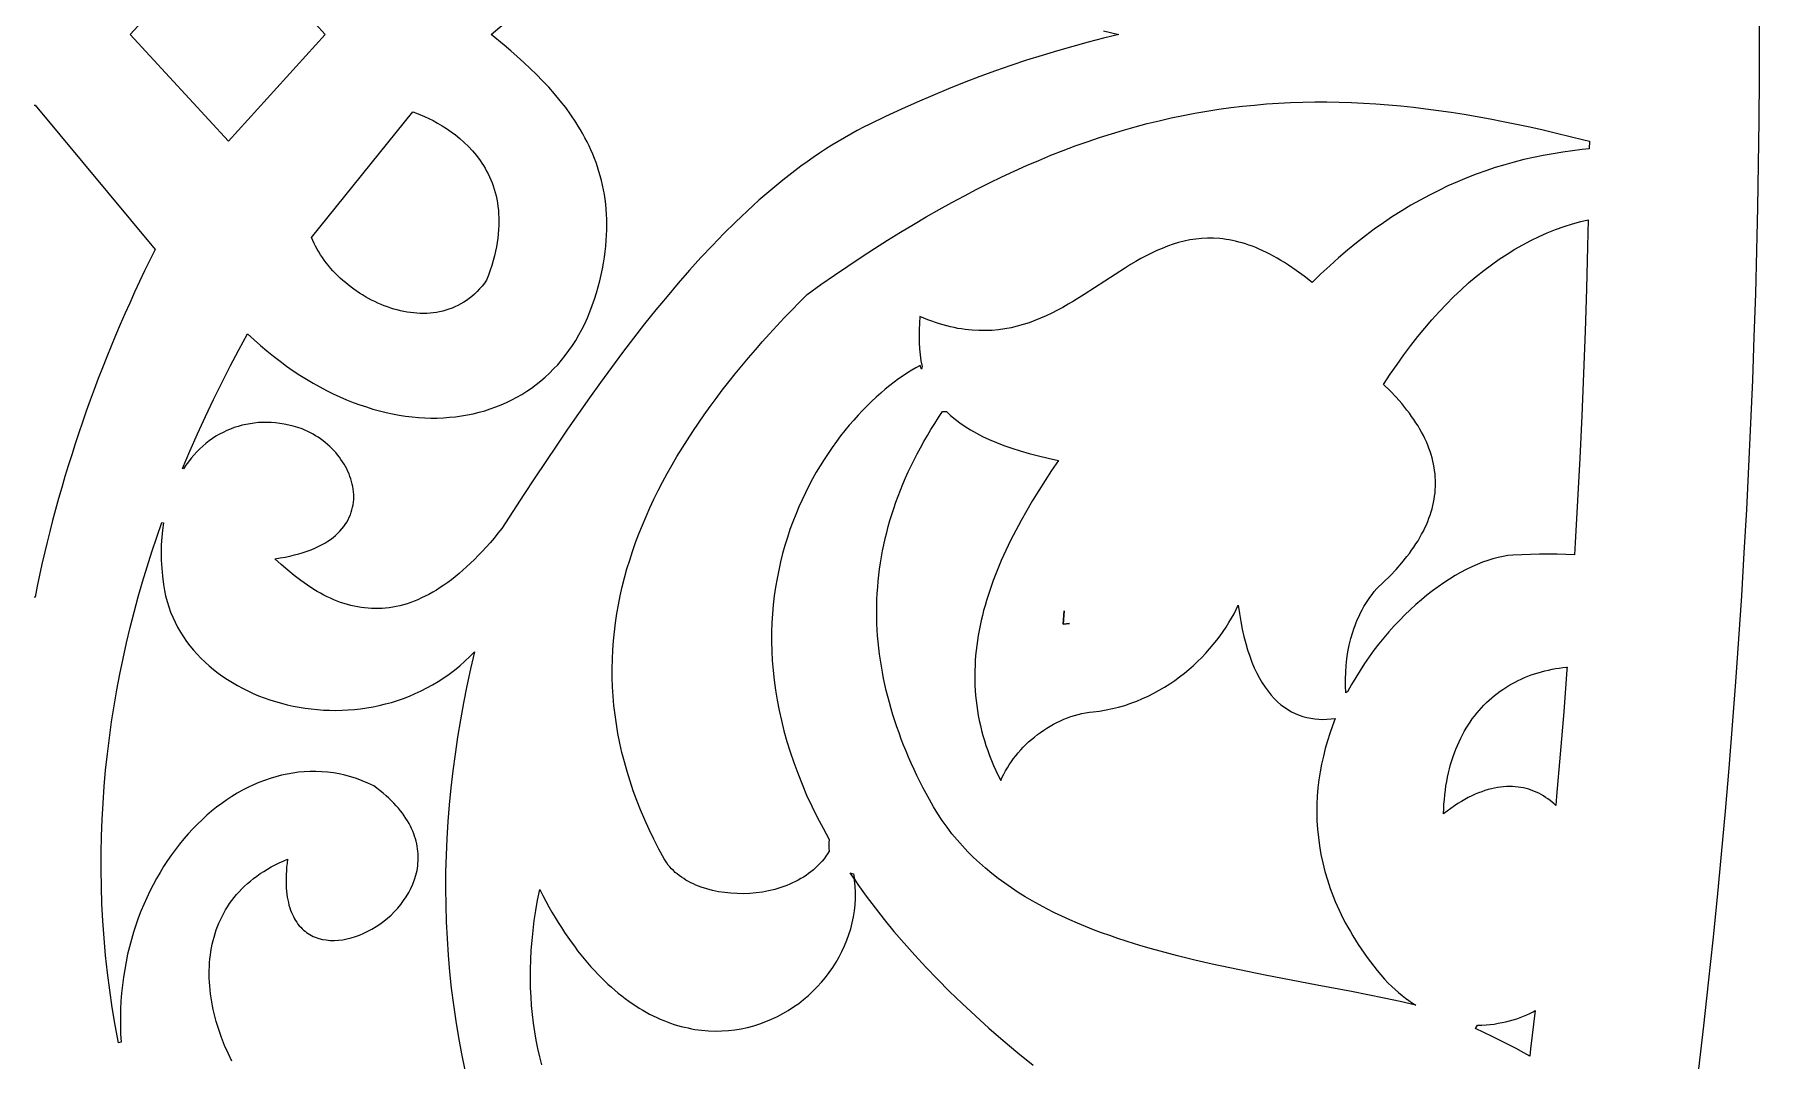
# Model space of a CAD drawing. Extents: x -204 to 204, y -600 to 600.
# Drawn here: x 0 to 203.7, y -121.2 to 0 of the extents above; entities that cross this region are included whole.
import ezdxf

# ---------------------------------------------------------------- set-up
doc = ezdxf.new("R2010")
doc.units = 0
doc.header["$MEASUREMENT"] = 0
doc.layers.add('LAYER_1', color=18, linetype='CONTINUOUS')

msp = doc.modelspace()

# ---------------------------------------------------------------- linework, layer by layer
at = {"layer": 'LAYER_1'}
for points in [[(34.31, 0.01), (34.31, 0.01), (34.31, 0), (34.31, -0.01), (34.31, -0.01), (22.92, -12.62), (11.3, -0.01), (11.3, -0.01), (11.3, 0), (11.3, 0.01), (11.3, 0.01), (22.92, 12.62)], [(154.05, -7.99), (155.5, -8.04), (156.95, -8.11), (158.4, -8.2), (159.87, -8.31), (161.34, -8.44), (162.82, -8.6), (164.3, -8.77), (165.8, -8.97), (167.3, -9.19), (168.82, -9.43), (170.35, -9.68), (171.88, -9.96), (173.43, -10.26), (174.99, -10.58), (176.56, -10.92), (178.14, -11.27), (179.74, -11.65), (181.35, -12.04), (182.97, -12.45), (183.61, -12.62), (183.6, -13.52), (182.77, -13.6), (181.61, -13.73), (180.46, -13.89), (179.31, -14.08), (178.16, -14.29), (177.02, -14.52), (175.88, -14.78), (174.74, -15.07), (173.61, -15.39), (172.49, -15.73), (171.36, -16.1), (170.24, -16.5), (169.13, -16.93), (168.02, -17.39), (166.91, -17.89), (165.81, -18.41), (164.71, -18.96), (163.61, -19.55), (162.52, -20.17), (161.44, -20.82), (160.36, -21.51), (159.28, -22.23), (158.21, -22.98), (157.15, -23.78), (156.09, -24.6), (155.03, -25.47), (153.98, -26.37), (152.94, -27.31), (151.9, -28.28), (150.86, -29.3), (149.91, -28.55), (148.98, -27.86), (148.07, -27.24), (147.62, -26.95), (147.18, -26.68), (146.74, -26.42), (146.31, -26.18), (145.88, -25.95), (145.46, -25.74), (145.04, -25.54), (144.62, -25.35), (144.21, -25.18), (143.81, -25.02), (143.4, -24.88), (143.01, -24.74), (142.61, -24.62), (142.22, -24.52), (141.83, -24.42), (141.45, -24.34), (141.07, -24.26), (140.7, -24.2), (140.32, -24.15), (139.96, -24.11), (139.23, -24.07), (138.51, -24.06), (137.81, -24.1), (137.12, -24.17), (136.43, -24.27), (135.76, -24.41), (135.1, -24.58), (134.44, -24.78), (133.8, -25), (133.16, -25.26), (132.52, -25.53), (131.9, -25.82), (131.27, -26.14), (130.65, -26.47), (130.04, -26.82), (129.43, -27.18), (128.82, -27.55), (127.6, -28.33), (125.17, -29.93), (123.94, -30.72), (122.69, -31.5), (122.06, -31.87), (121.42, -32.23), (120.78, -32.58), (120.13, -32.91), (119.47, -33.23), (118.81, -33.52), (118.13, -33.79), (117.44, -34.04), (116.75, -34.27), (116.04, -34.47), (115.32, -34.64), (114.59, -34.78), (113.84, -34.88), (113.08, -34.95), (112.3, -34.98), (111.51, -34.98), (110.71, -34.93), (110.3, -34.89), (109.88, -34.84), (109.46, -34.78), (109.04, -34.71), (108.61, -34.62), (108.18, -34.53), (107.75, -34.42), (107.3, -34.3), (106.86, -34.17), (106.41, -34.02), (105.95, -33.86), (105.49, -33.69), (105.02, -33.5), (104.55, -33.3), (104.49, -34.09), (104.46, -34.87), (104.45, -35.63), (104.46, -36.38), (104.51, -37.11), (104.58, -37.83), (104.68, -38.53), (104.82, -39.22), (104.73, -39.54), (104.58, -39.1), (104.08, -39.37), (103.58, -39.66), (103.07, -39.98), (102.56, -40.32), (102.04, -40.68), (101.51, -41.06), (100.99, -41.47), (100.45, -41.91), (99.92, -42.36), (99.39, -42.84), (98.85, -43.34), (98.32, -43.86), (97.79, -44.4), (97.26, -44.96), (96.74, -45.55), (96.21, -46.15), (95.7, -46.78), (95.19, -47.42), (94.69, -48.09), (94.19, -48.77), (93.71, -49.48), (93.23, -50.21), (92.77, -50.95), (92.31, -51.71), (91.87, -52.5), (91.45, -53.3), (91.03, -54.12), (90.63, -54.95), (90.25, -55.81), (89.89, -56.68), (89.54, -57.57), (89.21, -58.48), (88.9, -59.4), (88.61, -60.34), (88.34, -61.3), (88.1, -62.27), (87.88, -63.26), (87.68, -64.26), (87.5, -65.28), (87.36, -66.32), (87.24, -67.37), (87.14, -68.43), (87.08, -69.51), (87.04, -70.6), (87.04, -71.71), (87.06, -72.83), (87.12, -73.96), (87.21, -75.11), (87.33, -76.27), (87.49, -77.45), (87.69, -78.63), (87.92, -79.83), (88.19, -81.04), (88.49, -82.26), (88.84, -83.5), (89.22, -84.74), (89.65, -86), (90.12, -87.27), (90.63, -88.54), (91.18, -89.83), (91.78, -91.13), (92.43, -92.44), (93.12, -93.76), (93.85, -95.09), (93.8, -95.43), (93.78, -95.78), (93.8, -96.12), (93.85, -96.45), (93.65, -96.76), (93.45, -97.07), (93.23, -97.36), (93, -97.64), (92.75, -97.91), (92.5, -98.17), (92.24, -98.42), (91.97, -98.66), (91.69, -98.89), (91.4, -99.11), (91.11, -99.32), (90.8, -99.52), (90.49, -99.71), (90.17, -99.89), (89.85, -100.06), (89.52, -100.22), (89.18, -100.37), (88.84, -100.51), (88.49, -100.64), (88.14, -100.76), (87.42, -100.98), (86.69, -101.15), (85.96, -101.29), (85.21, -101.39), (84.46, -101.46), (83.71, -101.49), (82.97, -101.48), (82.23, -101.44), (81.5, -101.36), (80.78, -101.25), (80.08, -101.11), (79.4, -100.93), (78.74, -100.71), (78.11, -100.47), (77.8, -100.33), (77.5, -100.19), (77.21, -100.04), (76.93, -99.88), (76.66, -99.71), (76.39, -99.54), (76.14, -99.35), (75.9, -99.16), (75.66, -98.97), (75.44, -98.76), (75.23, -98.55), (75.03, -98.33), (74.84, -98.1), (74.67, -97.86), (74.51, -97.62), (74.36, -97.37), (73.73, -96.21), (73.14, -95.05), (72.58, -93.9), (72.06, -92.75), (71.57, -91.6), (71.12, -90.46), (70.71, -89.32), (70.32, -88.19), (69.97, -87.06), (69.65, -85.93), (69.37, -84.81), (69.12, -83.69), (68.9, -82.57), (68.71, -81.46), (68.55, -80.35), (68.42, -79.25), (68.33, -78.15), (68.26, -77.05), (68.22, -75.96), (68.22, -74.87), (68.24, -73.78), (68.29, -72.7), (68.37, -71.62), (68.47, -70.55), (68.61, -69.48), (68.77, -68.41), (68.95, -67.35), (69.17, -66.29), (69.41, -65.23), (69.67, -64.18), (69.96, -63.13), (70.28, -62.09), (70.62, -61.05), (70.98, -60.01), (71.37, -58.98), (71.78, -57.95), (72.21, -56.93), (72.67, -55.9), (73.15, -54.89), (73.65, -53.87), (74.17, -52.86), (74.71, -51.86), (75.28, -50.85), (75.86, -49.86), (76.46, -48.86), (77.09, -47.87), (77.73, -46.88), (78.39, -45.9), (79.07, -44.92), (79.77, -43.95), (80.49, -42.98), (81.22, -42.01), (81.97, -41.04), (82.74, -40.08), (83.52, -39.13), (84.32, -38.18), (85.13, -37.23), (85.96, -36.28), (86.81, -35.34), (87.67, -34.41), (88.54, -33.47), (89.43, -32.55), (90.33, -31.62), (91.24, -30.7), (92.85, -29.55), (94.45, -28.44), (96.04, -27.36), (97.61, -26.31), (99.18, -25.29), (100.73, -24.3), (102.27, -23.35), (103.8, -22.43), (105.31, -21.53), (106.82, -20.67), (108.32, -19.84), (109.81, -19.04), (111.29, -18.27), (112.77, -17.53), (114.23, -16.82), (115.69, -16.14), (117.15, -15.49), (118.59, -14.87), (120.03, -14.27), (121.47, -13.71), (122.9, -13.17), (124.32, -12.66), (125.74, -12.18), (127.16, -11.72), (128.58, -11.3), (129.99, -10.9), (131.4, -10.52), (132.81, -10.18), (134.22, -9.85), (135.62, -9.56), (137.03, -9.29), (138.44, -9.05), (139.84, -8.83), (141.25, -8.64), (142.66, -8.47), (144.07, -8.33), (145.49, -8.21), (146.91, -8.11), (148.33, -8.04), (149.75, -8), (151.18, -7.97), (152.61, -7.97)], [(45.12, -9.29), (45.58, -9.48), (46.06, -9.68), (46.56, -9.92), (47.08, -10.17), (47.6, -10.46), (48.13, -10.77), (48.66, -11.11), (49.19, -11.48), (49.72, -11.87), (50.24, -12.29), (50.75, -12.75), (51.24, -13.23), (51.72, -13.75), (52.18, -14.29), (52.61, -14.87), (52.82, -15.18), (53.02, -15.49), (53.21, -15.8), (53.39, -16.13), (53.56, -16.47), (53.73, -16.81), (53.88, -17.16), (54.03, -17.52), (54.16, -17.89), (54.29, -18.27), (54.4, -18.66), (54.5, -19.06), (54.59, -19.46), (54.66, -19.88), (54.73, -20.3), (54.78, -20.74), (54.81, -21.18), (54.83, -21.64), (54.84, -22.1), (54.83, -22.57), (54.81, -23.05), (54.77, -23.54), (54.71, -24.05), (54.64, -24.56), (54.55, -25.08), (54.44, -25.61), (54.31, -26.15), (54.17, -26.71), (54.01, -27.27), (53.82, -27.84), (53.62, -28.43), (53.39, -29.02), (53.13, -29.39), (52.85, -29.73), (52.56, -30.06), (52.27, -30.37), (51.97, -30.66), (51.66, -30.93), (51.34, -31.18), (51.01, -31.42), (50.68, -31.63), (50.34, -31.83), (50, -32.01), (49.65, -32.18), (49.3, -32.32), (48.94, -32.46), (48.58, -32.57), (48.21, -32.67), (47.84, -32.75), (47.46, -32.82), (47.09, -32.88), (46.71, -32.91), (46.32, -32.94), (45.94, -32.95), (45.55, -32.94), (45.16, -32.92), (44.78, -32.89), (44.39, -32.85), (44, -32.79), (43.61, -32.72), (43.22, -32.63), (42.83, -32.54), (42.45, -32.43), (42.06, -32.31), (41.68, -32.18), (41.3, -32.04), (40.92, -31.89), (40.55, -31.72), (40.17, -31.55), (39.81, -31.37), (39.44, -31.18), (39.08, -30.97), (38.73, -30.76), (38.38, -30.54), (37.7, -30.07), (37.04, -29.58), (36.72, -29.31), (36.41, -29.05), (36.1, -28.77), (35.81, -28.49), (35.52, -28.2), (35.24, -27.91), (34.97, -27.6), (34.71, -27.3), (34.46, -26.99), (34.22, -26.67), (33.99, -26.35), (33.77, -26.02), (33.56, -25.69), (33.37, -25.35), (33.18, -25.01), (33.01, -24.67), (32.85, -24.33), (32.7, -23.98), (32.7, -23.98), (32.7, -23.98), (44.68, -9.13)], [(183.39, -25.03), (183.25, -30.04), (183.1, -35.04), (182.91, -40.04), (182.71, -45.04), (182.47, -50.04), (182.22, -55.04), (181.94, -60.04), (181.85, -61.48), (180.84, -61.43), (179.81, -61.4), (178.77, -61.39), (177.72, -61.39), (176.67, -61.42), (175.61, -61.46), (174.55, -61.51), (173.99, -61.56), (173.41, -61.65), (172.82, -61.77), (172.22, -61.93), (171.61, -62.12), (170.98, -62.34), (170.35, -62.6), (169.71, -62.88), (169.06, -63.2), (168.4, -63.55), (167.75, -63.92), (167.08, -64.33), (166.42, -64.76), (165.75, -65.23), (165.09, -65.72), (164.43, -66.23), (163.77, -66.78), (163.11, -67.34), (162.46, -67.94), (161.82, -68.56), (161.18, -69.2), (160.56, -69.86), (159.94, -70.55), (159.34, -71.26), (158.74, -71.99), (158.17, -72.74), (157.6, -73.51), (157.06, -74.3), (156.53, -75.11), (156.02, -75.94), (155.53, -76.79), (155.06, -77.65), (154.94, -77.7), (154.83, -77.76), (154.8, -76.95), (154.8, -76.14), (154.83, -75.33), (154.89, -74.53), (154.97, -73.73), (155.09, -72.93), (155.24, -72.14), (155.43, -71.36), (155.66, -70.59), (155.79, -70.2), (155.93, -69.82), (156.08, -69.44), (156.24, -69.06), (156.41, -68.69), (156.59, -68.32), (156.78, -67.95), (156.99, -67.58), (157.21, -67.21), (157.44, -66.85), (157.68, -66.49), (157.94, -66.14), (158.2, -65.78), (158.49, -65.43), (159.3, -64.68), (160.07, -63.93), (160.78, -63.18), (161.45, -62.42), (162.06, -61.67), (162.35, -61.29), (162.62, -60.92), (162.88, -60.54), (163.13, -60.16), (163.37, -59.79), (163.59, -59.41), (163.8, -59.04), (164, -58.66), (164.18, -58.28), (164.36, -57.91), (164.52, -57.53), (164.66, -57.15), (164.8, -56.78), (164.92, -56.4), (165.03, -56.02), (165.12, -55.65), (165.21, -55.27), (165.28, -54.9), (165.33, -54.52), (165.38, -54.14), (165.41, -53.77), (165.43, -53.39), (165.44, -53.01), (165.43, -52.64), (165.41, -52.26), (165.38, -51.88), (165.33, -51.51), (165.28, -51.13), (165.21, -50.75), (165.12, -50.38), (165.03, -50), (164.92, -49.63), (164.8, -49.25), (164.66, -48.87), (164.52, -48.5), (164.36, -48.12), (164.18, -47.74), (164, -47.37), (163.8, -46.99), (163.59, -46.61), (163.37, -46.24), (163.13, -45.86), (162.88, -45.48), (162.62, -45.11), (162.35, -44.73), (162.06, -44.36), (161.45, -43.6), (160.78, -42.85), (160.07, -42.1), (159.3, -41.34), (160.09, -40.14), (160.89, -38.97), (161.7, -37.84), (162.52, -36.75), (163.34, -35.69), (164.17, -34.68), (165.01, -33.7), (165.86, -32.75), (166.72, -31.85), (167.58, -30.98), (168.46, -30.15), (169.34, -29.35), (170.23, -28.6), (171.13, -27.88), (172.04, -27.19), (172.96, -26.55), (173.88, -25.94), (174.82, -25.36), (175.76, -24.83), (176.71, -24.33), (177.67, -23.86), (178.64, -23.44), (179.62, -23.05), (180.61, -22.69), (181.6, -22.38), (182.61, -22.1), (183.46, -21.89)], [(107.52, -44.54), (107.7, -44.53), (108.18, -44.99), (108.71, -45.44), (109.27, -45.87), (109.88, -46.3), (110.52, -46.71), (111.22, -47.1), (111.96, -47.48), (112.75, -47.85), (113.59, -48.21), (114.47, -48.55), (115.41, -48.88), (116.4, -49.19), (117.45, -49.49), (118.55, -49.78), (119.7, -50.05), (120.91, -50.31), (120.11, -51.49), (119.33, -52.67), (118.58, -53.85), (117.85, -55.03), (117.16, -56.22), (116.49, -57.4), (115.86, -58.58), (115.26, -59.76), (114.69, -60.94), (114.16, -62.13), (113.66, -63.31), (113.21, -64.49), (112.79, -65.67), (112.42, -66.85), (112.24, -67.44), (112.08, -68.03), (111.93, -68.63), (111.79, -69.22), (111.66, -69.81), (111.55, -70.4), (111.44, -70.99), (111.35, -71.58), (111.26, -72.17), (111.19, -72.76), (111.13, -73.35), (111.09, -73.94), (111.06, -74.53), (111.03, -75.13), (111.03, -75.72), (111.03, -76.31), (111.05, -76.9), (111.08, -77.49), (111.13, -78.08), (111.18, -78.67), (111.26, -79.26), (111.34, -79.85), (111.44, -80.44), (111.56, -81.03), (111.69, -81.62), (111.83, -82.22), (111.99, -82.81), (112.16, -83.4), (112.35, -83.99), (112.56, -84.58), (112.77, -85.17), (113.01, -85.76), (113.26, -86.35), (113.53, -86.94), (113.81, -87.53), (114.11, -88.12), (114.28, -87.74), (114.46, -87.36), (114.66, -86.99), (114.88, -86.61), (115.11, -86.25), (115.35, -85.89), (115.6, -85.53), (115.87, -85.19), (116.15, -84.85), (116.45, -84.51), (116.75, -84.19), (117.07, -83.87), (117.39, -83.56), (117.73, -83.26), (118.08, -82.98), (118.43, -82.7), (118.79, -82.43), (119.17, -82.17), (119.55, -81.93), (119.93, -81.69), (120.33, -81.47), (120.73, -81.26), (121.14, -81.07), (121.55, -80.89), (121.97, -80.72), (122.39, -80.57), (122.82, -80.44), (123.25, -80.32), (123.68, -80.21), (124.12, -80.12), (124.56, -80.05), (125, -80), (125.77, -79.91), (126.54, -79.78), (127.29, -79.63), (128.02, -79.45), (128.75, -79.24), (129.46, -79), (130.16, -78.74), (130.84, -78.45), (131.51, -78.14), (132.17, -77.81), (132.81, -77.46), (133.44, -77.09), (134.05, -76.7), (134.64, -76.3), (135.22, -75.87), (135.78, -75.44), (136.32, -74.99), (136.84, -74.53), (137.35, -74.05), (137.84, -73.57), (138.31, -73.07), (138.76, -72.57), (139.2, -72.07), (139.61, -71.55), (140, -71.04), (140.37, -70.52), (140.72, -69.99), (141.05, -69.47), (141.36, -68.95), (141.65, -68.43), (141.91, -67.91), (142.15, -67.4), (142.29, -68.39), (142.44, -69.33), (142.62, -70.24), (142.81, -71.1), (143.02, -71.92), (143.25, -72.7), (143.5, -73.45), (143.76, -74.15), (144.04, -74.81), (144.33, -75.44), (144.64, -76.03), (144.97, -76.58), (145.31, -77.1), (145.66, -77.58), (146.02, -78.02), (146.4, -78.43), (146.79, -78.81), (147.18, -79.16), (147.59, -79.47), (148.01, -79.74), (148.44, -79.99), (148.88, -80.21), (149.32, -80.39), (149.78, -80.55), (150.23, -80.68), (150.7, -80.77), (151.17, -80.84), (151.65, -80.89), (152.13, -80.9), (152.62, -80.89), (153.11, -80.85), (153.6, -80.79), (153.6, -80.8), (153.27, -81.67), (152.96, -82.55), (152.68, -83.44), (152.42, -84.34), (152.19, -85.25), (151.99, -86.17), (151.81, -87.11), (151.67, -88.05), (151.56, -89), (151.48, -89.95), (151.43, -90.92), (151.42, -91.89), (151.44, -92.87), (151.5, -93.85), (151.6, -94.84), (151.73, -95.84), (151.9, -96.84), (152.12, -97.84), (152.37, -98.85), (152.67, -99.86), (152.83, -100.37), (153, -100.88), (153.19, -101.38), (153.39, -101.89), (153.6, -102.4), (153.82, -102.91), (154.05, -103.42), (154.29, -103.93), (154.54, -104.44), (154.81, -104.95), (155.09, -105.46), (155.38, -105.97), (155.68, -106.48), (155.99, -106.99), (156.32, -107.5), (156.66, -108.01), (157.01, -108.52), (157.38, -109.03), (157.76, -109.54), (158.15, -110.05), (158.55, -110.55), (158.97, -111.06), (159.4, -111.57), (159.85, -112.07), (160.26, -112.45), (160.67, -112.82), (161.08, -113.17), (161.49, -113.5), (161.9, -113.82), (162.3, -114.12), (162.7, -114.4), (163.11, -114.67), (163.11, -114.67), (161.27, -114.24), (159.38, -113.83), (157.46, -113.43), (155.5, -113.04), (151.48, -112.28), (147.38, -111.51), (145.31, -111.11), (143.24, -110.69), (141.16, -110.26), (139.08, -109.81), (137.01, -109.34), (134.96, -108.83), (132.92, -108.29), (131.91, -108.01), (130.9, -107.72), (129.9, -107.42), (128.91, -107.1), (127.93, -106.78), (126.96, -106.44), (125.99, -106.1), (125.04, -105.74), (124.09, -105.36), (123.16, -104.97), (122.24, -104.57), (121.33, -104.16), (120.43, -103.73), (119.55, -103.28), (118.68, -102.82), (117.82, -102.34), (116.98, -101.85), (116.16, -101.33), (115.36, -100.8), (114.57, -100.25), (113.8, -99.69), (113.04, -99.1), (112.31, -98.49), (111.59, -97.86), (110.9, -97.22), (110.23, -96.55), (109.58, -95.85), (108.95, -95.14), (108.34, -94.4), (107.76, -93.64), (107.2, -92.86), (106.66, -92.05), (106.15, -91.22), (105.67, -90.37), (105.28, -89.65), (104.91, -88.94), (104.55, -88.22), (104.2, -87.51), (103.86, -86.8), (103.53, -86.08), (103.22, -85.37), (102.92, -84.65), (102.63, -83.94), (102.35, -83.22), (102.09, -82.5), (101.83, -81.79), (101.59, -81.07), (101.36, -80.36), (101.15, -79.64), (100.95, -78.92), (100.76, -78.21), (100.58, -77.49), (100.41, -76.77), (100.26, -76.05), (100.12, -75.34), (100, -74.62), (99.88, -73.9), (99.78, -73.19), (99.7, -72.47), (99.62, -71.75), (99.56, -71.03), (99.52, -70.32), (99.48, -69.6), (99.46, -68.88), (99.46, -68.16), (99.46, -67.44), (99.48, -66.73), (99.52, -66.01), (99.57, -65.29), (99.63, -64.57), (99.7, -63.86), (99.79, -63.14), (99.9, -62.42), (100.02, -61.7), (100.15, -60.99), (100.29, -60.27), (100.45, -59.55), (100.63, -58.83), (100.82, -58.12), (101.02, -57.4), (101.24, -56.68), (101.47, -55.97), (101.72, -55.25), (101.98, -54.53), (102.26, -53.82), (102.55, -53.1), (102.86, -52.38), (103.18, -51.67), (103.52, -50.95), (103.87, -50.24), (104.23, -49.52), (104.62, -48.81), (105.01, -48.09), (105.43, -47.38), (105.85, -46.66), (106.3, -45.95), (106.75, -45.23), (107.23, -44.52)], [(121.46, -69.64), (122.23, -69.58), (121.46, -69.64), (121.46, -69.64), (121.57, -68.08)], [(180.95, -75.02), (180.57, -80.01), (180.17, -84.99), (179.74, -89.98), (179.65, -91.06), (179.46, -90.89), (179.22, -90.68), (178.97, -90.48), (178.71, -90.29), (178.44, -90.11), (178.18, -89.94), (177.9, -89.78), (177.62, -89.63), (177.33, -89.5), (177.04, -89.37), (176.74, -89.26), (176.44, -89.16), (176.13, -89.08), (175.82, -89), (175.5, -88.94), (175.18, -88.89), (174.85, -88.86), (174.51, -88.83), (174.17, -88.83), (173.83, -88.83), (173.48, -88.86), (173.12, -88.89), (172.76, -88.95), (172.4, -89.01), (172.03, -89.1), (171.65, -89.19), (171.27, -89.31), (170.89, -89.44), (170.5, -89.59), (170.11, -89.75), (169.71, -89.94), (169.31, -90.14), (168.91, -90.35), (168.5, -90.59), (168.08, -90.84), (167.66, -91.11), (167.24, -91.41), (166.81, -91.72), (166.38, -92.05), (166.4, -91.47), (166.43, -90.9), (166.48, -90.35), (166.53, -89.8), (166.6, -89.26), (166.67, -88.73), (166.76, -88.22), (166.86, -87.71), (166.97, -87.21), (167.09, -86.72), (167.22, -86.23), (167.36, -85.76), (167.51, -85.3), (167.67, -84.85), (167.84, -84.41), (168.02, -83.97), (168.21, -83.55), (168.41, -83.13), (168.61, -82.73), (168.83, -82.34), (169.06, -81.95), (169.29, -81.57), (169.53, -81.21), (169.78, -80.85), (170.04, -80.51), (170.31, -80.17), (170.59, -79.84), (170.87, -79.53), (171.16, -79.22), (171.46, -78.92), (171.77, -78.64), (172.08, -78.36), (172.4, -78.09), (172.73, -77.83), (173.06, -77.58), (173.4, -77.35), (173.75, -77.12), (174.1, -76.9), (174.46, -76.69), (174.83, -76.49), (175.2, -76.31), (175.57, -76.13), (175.96, -75.96), (176.34, -75.8), (176.74, -75.65), (177.13, -75.52), (177.54, -75.39), (177.95, -75.27), (178.36, -75.16), (178.77, -75.07), (179.2, -74.98), (179.62, -74.9), (180.05, -74.84), (180.48, -74.78), (180.92, -74.73), (180.97, -74.73)], [(96.5, -99.1), (96.71, -99.15), (96.81, -99.78), (96.3, -99.04)], [(176.67, -119.81), (176.57, -120.66), (175.86, -120.27), (174.95, -119.78), (174.02, -119.29), (173.08, -118.82), (172.12, -118.34), (171.15, -117.88), (170.17, -117.42), (170.29, -117.23), (170.4, -117.03), (170.91, -117.01), (171.41, -116.98), (171.9, -116.93), (172.38, -116.88), (172.85, -116.8), (173.31, -116.72), (173.75, -116.62), (174.19, -116.52), (174.62, -116.39), (175.03, -116.26), (175.44, -116.12), (175.83, -115.96), (176.22, -115.8), (176.59, -115.62), (176.96, -115.43), (177.19, -115.3)]]:
    msp.add_lwpolyline(points, close=True, dxfattribs=at)
for points in [[(196.53, -122.16), (197.12, -117.09), (197.68, -112.03), (198.21, -106.96), (198.72, -101.89), (199.21, -96.81), (199.67, -91.73), (200.1, -86.65), (200.51, -81.57), (200.9, -76.48), (201.26, -71.39), (201.59, -66.3), (201.9, -61.21), (202.19, -56.12), (202.45, -51.02), (202.69, -45.92), (202.9, -40.82), (203.08, -35.72), (203.25, -30.62), (203.38, -25.52), (203.5, -20.42), (203.58, -15.31), (203.64, -10.21), (203.68, -5.1), (203.69, 0), (203.68, 5.1)], [(126.25, 0.44), (128.06, 0), (126.25, -0.44), (124.44, -0.9), (122.62, -1.4), (120.79, -1.92), (118.97, -2.47), (117.13, -3.05), (115.3, -3.66), (113.46, -4.31), (111.62, -4.98), (109.77, -5.68), (107.92, -6.42), (106.07, -7.19), (104.22, -7.98), (102.36, -8.82), (100.5, -9.68), (98.64, -10.58), (97.88, -10.96), (97.13, -11.35), (96.38, -11.76), (95.63, -12.19), (94.89, -12.63), (94.15, -13.08), (93.41, -13.55), (92.68, -14.03), (91.95, -14.53), (91.23, -15.04), (90.51, -15.56), (89.79, -16.1), (89.07, -16.64), (88.36, -17.21), (87.65, -17.78), (86.95, -18.37), (86.25, -18.97), (85.55, -19.58), (84.85, -20.21), (84.16, -20.85), (83.47, -21.49), (82.78, -22.15), (81.41, -23.51), (80.05, -24.91), (78.7, -26.36), (77.36, -27.84), (76.02, -29.37), (74.69, -30.94), (73.37, -32.54), (72.05, -34.19), (70.74, -35.86), (69.44, -37.58), (68.14, -39.32), (66.84, -41.1), (65.54, -42.91), (64.25, -44.75), (62.95, -46.62), (61.66, -48.51), (60.37, -50.43), (59.08, -52.38), (57.79, -54.34), (55.2, -58.34), (54.73, -58.92), (54.26, -59.49), (53.79, -60.03), (53.33, -60.56), (52.86, -61.06), (52.4, -61.54), (51.95, -62.01), (51.49, -62.45), (51.03, -62.88), (50.58, -63.29), (50.13, -63.68), (49.68, -64.05), (49.23, -64.4), (48.79, -64.73), (48.34, -65.04), (47.9, -65.34), (47.46, -65.62), (47.02, -65.88), (46.58, -66.13), (46.15, -66.35), (45.71, -66.56), (45.28, -66.76), (44.85, -66.93), (44.42, -67.09), (43.99, -67.23), (43.57, -67.36), (43.14, -67.47), (42.72, -67.57), (42.3, -67.65), (41.88, -67.71), (41.46, -67.76), (41.05, -67.79), (40.63, -67.81), (40.22, -67.81), (39.8, -67.8), (39.39, -67.78), (38.98, -67.74), (38.58, -67.68), (38.17, -67.62), (37.76, -67.54), (37.36, -67.44), (36.96, -67.33), (36.55, -67.21), (36.15, -67.08), (35.75, -66.93), (35.36, -66.77), (34.96, -66.6), (34.56, -66.41), (34.17, -66.21), (33.78, -66), (33.38, -65.78), (32.99, -65.55), (32.22, -65.05), (31.44, -64.51), (30.67, -63.92), (29.91, -63.29), (29.14, -62.62), (28.39, -61.92), (29, -61.83), (29.59, -61.72), (30.16, -61.61), (30.71, -61.48), (31.23, -61.34), (31.73, -61.19), (32.21, -61.03), (32.67, -60.86), (33.1, -60.68), (33.51, -60.49), (33.9, -60.29), (34.27, -60.08), (34.62, -59.86), (34.95, -59.64), (35.26, -59.4), (35.55, -59.16), (35.82, -58.91), (36.07, -58.66), (36.3, -58.4), (36.51, -58.13), (36.7, -57.86), (36.88, -57.59), (37.03, -57.31), (37.17, -57.02), (37.3, -56.73), (37.4, -56.44), (37.49, -56.15), (37.56, -55.85), (37.62, -55.55), (37.66, -55.24), (37.69, -54.94), (37.69, -54.64), (37.69, -54.33), (37.67, -54.02), (37.63, -53.72), (37.59, -53.41), (37.52, -53.11), (37.45, -52.8), (37.36, -52.5), (37.25, -52.2), (37.14, -51.9), (37.01, -51.61), (36.87, -51.32), (36.72, -51.03), (36.55, -50.75), (36.38, -50.46), (36.19, -50.19), (36, -49.92), (35.79, -49.65), (35.57, -49.39), (35.34, -49.14), (35.11, -48.89), (34.86, -48.66), (34.6, -48.42), (34.34, -48.2), (34.07, -47.98), (33.79, -47.77), (33.5, -47.58), (33.2, -47.39), (32.9, -47.21), (32.59, -47.04), (32.27, -46.88), (31.94, -46.73), (31.61, -46.59), (31.08, -46.42), (30.55, -46.26), (30.02, -46.13), (29.49, -46.03), (28.97, -45.94), (28.46, -45.88), (27.94, -45.84), (27.43, -45.82), (26.93, -45.83), (26.44, -45.85), (25.94, -45.9), (25.46, -45.97), (24.98, -46.05), (24.51, -46.16), (24.04, -46.29), (23.59, -46.44), (23.14, -46.6), (22.7, -46.79), (22.27, -47), (21.84, -47.22), (21.43, -47.46), (21.02, -47.73), (20.63, -48.01), (20.24, -48.3), (19.87, -48.62), (19.51, -48.95), (19.16, -49.31), (18.82, -49.67), (18.49, -50.06), (18.17, -50.46), (17.87, -50.88), (17.58, -51.31), (17.48, -51.28), (18.35, -49.2), (19.25, -47.15), (20.18, -45.12), (21.13, -43.12), (22.11, -41.14), (23.1, -39.18), (24.12, -37.25), (25.16, -35.35), (25.92, -36.06), (26.68, -36.73), (27.45, -37.38), (28.22, -38), (28.99, -38.6), (29.77, -39.17), (30.55, -39.71), (31.33, -40.23), (32.11, -40.72), (32.9, -41.19), (33.69, -41.63), (34.47, -42.05), (35.26, -42.44), (36.05, -42.8), (36.84, -43.14), (37.62, -43.45), (38.41, -43.74), (39.19, -44), (39.97, -44.24), (40.75, -44.46), (41.52, -44.65), (42.29, -44.81), (43.06, -44.95), (43.82, -45.07), (44.58, -45.16), (45.33, -45.23), (46.08, -45.28), (46.82, -45.3), (47.56, -45.3), (48.29, -45.27), (49.01, -45.22), (49.72, -45.15), (50.43, -45.05), (51.12, -44.93), (51.81, -44.79), (52.49, -44.63), (53.16, -44.44), (53.82, -44.23), (54.47, -44), (55.11, -43.75), (55.74, -43.47), (56.35, -43.17), (56.96, -42.85), (57.55, -42.51), (58.13, -42.14), (58.69, -41.76), (59.24, -41.35), (59.78, -40.92), (60.3, -40.47), (60.81, -40), (61.3, -39.51), (61.78, -39), (62.24, -38.47), (62.68, -37.91), (63.11, -37.34), (63.52, -36.74), (63.91, -36.13), (64.28, -35.49), (64.64, -34.84), (64.98, -34.16), (65.29, -33.47), (65.59, -32.75), (65.86, -32.02), (66.12, -31.26), (66.35, -30.53), (66.56, -29.8), (66.74, -29.09), (66.91, -28.38), (67.06, -27.68), (67.19, -27), (67.3, -26.32), (67.39, -25.65), (67.47, -24.99), (67.52, -24.34), (67.56, -23.7), (67.58, -23.07), (67.59, -22.45), (67.58, -21.84), (67.55, -21.23), (67.51, -20.64), (67.45, -20.05), (67.38, -19.47), (67.29, -18.9), (67.19, -18.34), (67.08, -17.79), (66.95, -17.24), (66.81, -16.7), (66.65, -16.17), (66.49, -15.65), (66.31, -15.13), (66.12, -14.63), (65.92, -14.12), (65.7, -13.63), (65.48, -13.14), (65.25, -12.67), (65, -12.19), (64.75, -11.73), (64.48, -11.27), (64.21, -10.81), (63.93, -10.37), (63.34, -9.49), (62.73, -8.64), (62.08, -7.82), (61.41, -7.01), (60.72, -6.23), (60, -5.47), (59.28, -4.72), (58.53, -4), (57.78, -3.29), (57.01, -2.61), (56.25, -1.93), (55.47, -1.28), (53.93, 0), (55.47, 1.28)], [(-0.05, -8.36), (0, -8.35), (0.05, -8.36), (0.06, -8.35), (0.06, -8.36), (0.06, -8.35), (14.23, -25.39), (13.61, -26.65), (13, -27.92), (12.4, -29.19), (11.82, -30.45), (11.24, -31.72), (10.68, -32.99), (10.12, -34.27), (9.58, -35.54), (9.05, -36.81), (8.53, -38.09), (8.03, -39.37), (7.53, -40.65), (7.05, -41.93), (6.58, -43.21), (6.11, -44.49), (5.67, -45.78), (5.23, -47.06), (4.8, -48.35), (4.39, -49.64), (3.98, -50.93), (3.59, -52.22), (3.21, -53.51), (2.85, -54.8), (2.49, -56.09), (2.14, -57.39), (1.81, -58.69), (1.49, -59.98), (1.18, -61.28), (0.88, -62.58), (0.6, -63.88), (0.33, -65.18), (0.06, -66.48), (0.06, -66.46), (0.06, -66.48), (0.05, -66.46), (0, -66.48), (-0.05, -66.46)], [(23.3, -121.25), (22.85, -120.33), (22.45, -119.4), (22.08, -118.47), (21.75, -117.53), (21.46, -116.59), (21.22, -115.65), (21.11, -115.18), (21.01, -114.72), (20.93, -114.25), (20.85, -113.78), (20.79, -113.31), (20.73, -112.85), (20.69, -112.39), (20.66, -111.92), (20.64, -111.46), (20.63, -111.01), (20.64, -110.55), (20.65, -110.1), (20.68, -109.65), (20.72, -109.2), (20.77, -108.76), (20.83, -108.32), (20.91, -107.89), (20.99, -107.46), (21.09, -107.03), (21.21, -106.61), (21.33, -106.19), (21.47, -105.77), (21.62, -105.36), (21.78, -104.96), (21.96, -104.56), (22.15, -104.17), (22.35, -103.78), (22.57, -103.4), (22.8, -103.03), (23.04, -102.66), (23.3, -102.3), (23.57, -101.95), (23.86, -101.6), (24.15, -101.26), (24.47, -100.93), (24.8, -100.61), (25.14, -100.29), (25.49, -99.99), (25.86, -99.69), (26.25, -99.4), (26.65, -99.12), (27.07, -98.85), (27.5, -98.58), (27.94, -98.33), (28.4, -98.09), (28.88, -97.85), (29.37, -97.63), (29.87, -97.42), (29.82, -97.89), (29.77, -98.35), (29.74, -98.8), (29.71, -99.23), (29.7, -99.65), (29.7, -100.05), (29.71, -100.45), (29.73, -100.83), (29.76, -101.19), (29.8, -101.55), (29.85, -101.89), (29.91, -102.22), (29.98, -102.54), (30.05, -102.85), (30.14, -103.14), (30.23, -103.42), (30.34, -103.69), (30.45, -103.95), (30.57, -104.2), (30.69, -104.44), (30.83, -104.66), (30.97, -104.87), (31.11, -105.08), (31.27, -105.27), (31.43, -105.45), (31.6, -105.62), (31.77, -105.78), (31.95, -105.93), (32.13, -106.07), (32.32, -106.2), (32.52, -106.32), (32.72, -106.43), (32.92, -106.53), (33.13, -106.61), (33.56, -106.77), (34, -106.88), (34.46, -106.95), (34.93, -107), (35.41, -107), (35.9, -106.98), (36.39, -106.92), (36.89, -106.83), (37.39, -106.7), (37.89, -106.55), (38.38, -106.37), (38.88, -106.16), (39.37, -105.93), (39.85, -105.67), (40.33, -105.38), (40.79, -105.07), (41.24, -104.74), (41.68, -104.38), (42.1, -104.01), (42.5, -103.61), (42.89, -103.19), (43.25, -102.76), (43.59, -102.31), (43.9, -101.84), (44.19, -101.36), (44.45, -100.86), (44.68, -100.35), (44.88, -99.82), (45.04, -99.29), (45.17, -98.74), (45.25, -98.18), (45.28, -97.9), (45.3, -97.62), (45.31, -97.33), (45.31, -97.05), (45.3, -96.76), (45.27, -96.47), (45.24, -96.17), (45.19, -95.88), (45.14, -95.59), (45.07, -95.29), (44.98, -94.99), (44.89, -94.7), (44.78, -94.4), (44.66, -94.1), (44.53, -93.8), (44.39, -93.5), (44.23, -93.2), (44.05, -92.9), (43.86, -92.6), (43.66, -92.29), (43.45, -91.99), (43.22, -91.69), (42.97, -91.39), (42.71, -91.09), (42.43, -90.8), (42.14, -90.5), (41.84, -90.2), (41.51, -89.91), (41.17, -89.61), (40.82, -89.32), (40.44, -89.02), (40.05, -88.73), (39.38, -88.42), (38.7, -88.14), (38.03, -87.89), (37.34, -87.68), (36.66, -87.49), (35.98, -87.34), (35.29, -87.22), (34.6, -87.13), (33.92, -87.08), (33.23, -87.05), (32.55, -87.05), (31.86, -87.09), (31.18, -87.15), (30.5, -87.24), (29.83, -87.36), (29.15, -87.5), (28.48, -87.68), (27.82, -87.88), (27.16, -88.1), (26.5, -88.36), (25.85, -88.63), (25.21, -88.94), (24.57, -89.27), (23.94, -89.62), (23.32, -90), (22.71, -90.4), (22.11, -90.82), (21.51, -91.27), (20.92, -91.74), (20.35, -92.23), (19.78, -92.75), (19.23, -93.28), (18.69, -93.84), (18.16, -94.41), (17.64, -95.01), (17.13, -95.62), (16.64, -96.25), (16.16, -96.91), (15.7, -97.58), (15.25, -98.27), (14.82, -98.97), (14.4, -99.69), (14, -100.43), (13.62, -101.19), (13.25, -101.96), (12.9, -102.75), (12.57, -103.55), (12.26, -104.36), (11.97, -105.19), (11.7, -106.04), (11.44, -106.89), (11.21, -107.76), (11, -108.64), (10.81, -109.54), (10.65, -110.44), (10.5, -111.36), (10.38, -112.29), (10.29, -113.22), (10.21, -114.17), (10.16, -115.13), (10.14, -116.09), (10.14, -117.07), (10.17, -118.05), (10.23, -119.04), (9.92, -119.11), (9.53, -117.02), (9.19, -114.94), (8.88, -112.87), (8.62, -110.82), (8.4, -108.77), (8.22, -106.73), (8.07, -104.7), (7.97, -102.68), (7.9, -100.67), (7.86, -98.67), (7.87, -96.68), (7.91, -94.7), (7.98, -92.73), (8.09, -90.78), (8.23, -88.83), (8.4, -86.9), (8.61, -84.98), (8.84, -83.07), (9.11, -81.17), (9.4, -79.28), (9.73, -77.41), (10.08, -75.55), (10.47, -73.7), (10.88, -71.86), (11.31, -70.04), (11.77, -68.23), (12.26, -66.43), (12.77, -64.64), (13.3, -62.87), (13.86, -61.12), (14.44, -59.37), (15.04, -57.65), (15.23, -57.7), (15.11, -58.53), (15.03, -59.39), (14.97, -60.27), (14.96, -61.17), (14.97, -62.09), (15.02, -63.03), (15.11, -64), (15.23, -64.98), (15.34, -65.66), (15.48, -66.32), (15.65, -66.97), (15.85, -67.6), (16.07, -68.23), (16.32, -68.84), (16.6, -69.43), (16.9, -70.01), (17.23, -70.58), (17.58, -71.14), (17.95, -71.68), (18.35, -72.2), (18.77, -72.71), (19.21, -73.2), (19.66, -73.68), (20.14, -74.14), (20.64, -74.59), (21.15, -75.01), (21.68, -75.43), (22.23, -75.82), (22.8, -76.2), (23.38, -76.56), (23.97, -76.91), (24.58, -77.23), (25.2, -77.54), (25.83, -77.83), (26.47, -78.1), (27.13, -78.35), (27.8, -78.59), (28.47, -78.8), (29.15, -78.99), (29.85, -79.17), (30.54, -79.32), (31.25, -79.46), (31.96, -79.57), (32.68, -79.67), (33.4, -79.74), (34.13, -79.79), (34.85, -79.82), (35.58, -79.83), (36.32, -79.81), (37.05, -79.78), (37.78, -79.72), (38.51, -79.64), (39.25, -79.53), (39.98, -79.41), (40.7, -79.26), (41.43, -79.08), (42.15, -78.89), (42.86, -78.66), (43.57, -78.42), (44.27, -78.15), (44.97, -77.85), (45.66, -77.53), (46.34, -77.19), (47.01, -76.82), (47.67, -76.42), (48.32, -76), (48.96, -75.55), (49.59, -75.07), (50.21, -74.57), (50.81, -74.04), (51.4, -73.48), (51.97, -72.9), (51.5, -74.92), (51.06, -76.94), (50.66, -78.96), (50.3, -80.97), (49.96, -82.98), (49.66, -84.99), (49.4, -86.99), (49.17, -88.98), (48.98, -90.98), (48.82, -92.97), (48.69, -94.95), (48.61, -96.94), (48.55, -98.92), (48.54, -100.89), (48.56, -102.86), (48.62, -104.83), (48.71, -106.79), (48.84, -108.75), (49.01, -110.7), (49.22, -112.65), (49.46, -114.6), (49.75, -116.54), (50.07, -118.48), (50.42, -120.41), (50.82, -122.34)], [(59.91, -121.72), (59.66, -120.76), (59.44, -119.78), (59.25, -118.8), (59.07, -117.8), (58.92, -116.78), (58.8, -115.76), (58.7, -114.71), (58.63, -113.66), (58.58, -112.59), (58.56, -111.5), (58.56, -110.4), (58.6, -109.29), (58.66, -108.15), (58.75, -107.01), (58.87, -105.84), (59.02, -104.66), (59.2, -103.46), (59.41, -102.24), (59.66, -101.01), (60.01, -101.7), (60.37, -102.37), (60.74, -103.03), (61.1, -103.67), (61.47, -104.29), (61.84, -104.9), (62.22, -105.49), (62.6, -106.07), (62.98, -106.63), (63.36, -107.17), (63.75, -107.7), (64.13, -108.22), (64.53, -108.72), (64.92, -109.2), (65.31, -109.67), (65.71, -110.12), (66.11, -110.56), (66.51, -110.99), (66.91, -111.4), (67.31, -111.79), (67.72, -112.17), (68.12, -112.54), (68.53, -112.89), (68.94, -113.23), (69.35, -113.56), (69.76, -113.87), (70.17, -114.17), (70.58, -114.46), (70.99, -114.73), (71.4, -114.99), (71.82, -115.24), (72.23, -115.48), (72.64, -115.7), (73.06, -115.91), (73.47, -116.11), (73.88, -116.29), (74.3, -116.47), (74.71, -116.63), (75.12, -116.78), (75.53, -116.92), (75.94, -117.04), (76.35, -117.16), (76.76, -117.26), (77.17, -117.35), (77.57, -117.44), (77.98, -117.51), (78.78, -117.62), (79.58, -117.69), (80.38, -117.72), (81.16, -117.7), (81.94, -117.65), (82.7, -117.57), (83.46, -117.44), (84.2, -117.28), (84.93, -117.09), (85.65, -116.86), (86.35, -116.6), (87.04, -116.31), (87.72, -115.99), (88.37, -115.65), (89.01, -115.27), (89.63, -114.87), (90.24, -114.44), (90.82, -113.98), (91.38, -113.5), (91.92, -113), (92.43, -112.48), (92.93, -111.94), (93.4, -111.38), (93.84, -110.8), (94.26, -110.2), (94.65, -109.58), (95.01, -108.96), (95.35, -108.31), (95.65, -107.66), (95.93, -106.99), (96.17, -106.31), (96.38, -105.62), (96.56, -104.92), (96.71, -104.22), (96.82, -103.5), (96.89, -102.79), (96.93, -102.06), (96.93, -101.34), (96.9, -100.61), (96.82, -99.88), (96.81, -99.78), (97.24, -100.41), (98.22, -101.78), (99.26, -103.16), (100.35, -104.55), (101.49, -105.94), (102.69, -107.35), (103.95, -108.76), (105.26, -110.18), (106.63, -111.6), (108.06, -113.03), (109.55, -114.47), (111.1, -115.91), (112.71, -117.36), (114.38, -118.81), (116.12, -120.27), (117.92, -121.74)]]:
    msp.add_lwpolyline(points, dxfattribs=at)

doc.saveas('drawing.dxf')
